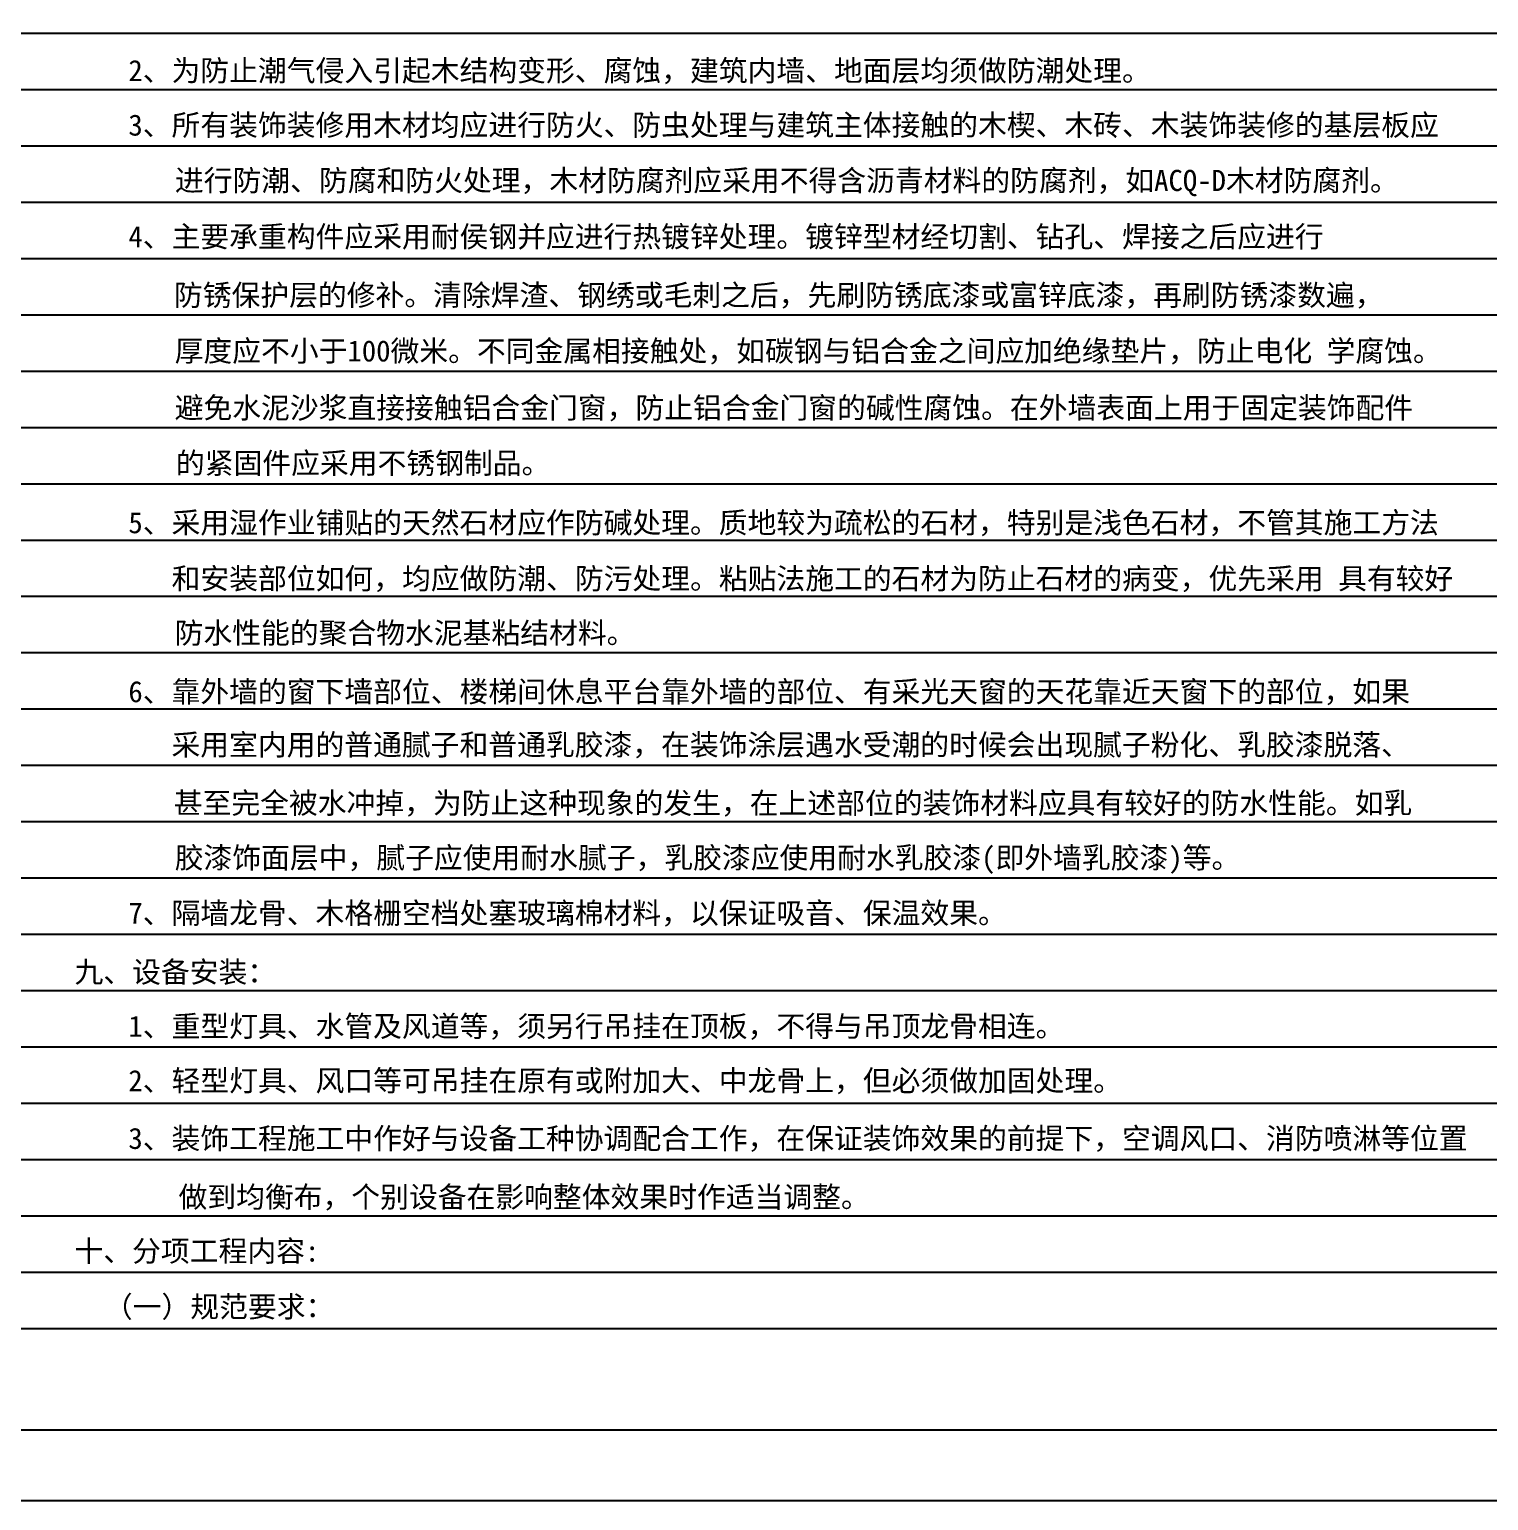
# Paper-space layout '布局' of a CAD drawing. Header units: millimetres. Extents: x -7887 to 894, y 542 to 1297.
# Drawn here: x -5591 to -5383.7, y 542.3 to 751.2 of the extents above; entities that cross this region are included whole.
import ezdxf

# ---------------------------------------------------------------- set-up
doc = ezdxf.new("R2010")
doc.units = ezdxf.units.MM
doc.header["$LTSCALE"] = 10
for name, color, linetype in [('008-顶面文字标注', 3, 'Continuous'), ('NW-01-尺寸标注', 252, 'Continuous'), ('T-TTLB-1', 1, 'Continuous')]:
    doc.layers.add(name, color=color, linetype=linetype)
doc.styles.add('!PYH.V2008_note', font='')
doc.styles.get('!PYH.V2008_note').set_extended_font_data('SimSun')

# ---------------------------------------------------------------- blocks, each defined once
blk = doc.blocks.new('wenzige')
at = {"layer": 'Defpoints', "color": 250}
for points in [[(230483.26, 27776.72), (230940.44, 27776.72)], [(230483.26, 27768.72), (230940.44, 27768.72)], [(230483.26, 27760.72), (230940.44, 27760.72)], [(230483.26, 27752.72), (230940.44, 27752.72)], [(230483.26, 27744.72), (230940.44, 27744.72)], [(230483.26, 27736.72), (230940.44, 27736.72)], [(230483.26, 27728.72), (230940.44, 27728.72)], [(230483.26, 27720.72), (230940.44, 27720.72)], [(230483.26, 27712.72), (230940.44, 27712.72)], [(230483.26, 27704.72), (230940.44, 27704.72)], [(230483.26, 27696.72), (230940.44, 27696.72)], [(230483.26, 27688.72), (230940.44, 27688.72)], [(230483.26, 27680.72), (230940.44, 27680.72)], [(230483.26, 27672.72), (230940.44, 27672.72)], [(230483.26, 27664.72), (230940.44, 27664.72)], [(230483.26, 27656.72), (230940.44, 27656.72)], [(230483.26, 27648.72), (230940.44, 27648.72)], [(230483.26, 27640.72), (230940.44, 27640.72)], [(230483.26, 27632.72), (230940.44, 27632.72)], [(230483.26, 27624.72), (230940.44, 27624.72)], [(230483.26, 27616.72), (230940.44, 27616.72)], [(230483.26, 27608.72), (230940.44, 27608.72)], [(230483.26, 27600.72), (230940.44, 27600.72)], [(230483.26, 27592.72), (230940.44, 27592.72)]]:
    blk.add_lwpolyline(points, dxfattribs=at)
blk = doc.blocks.new('11111')
at = {"layer": 'T-TTLB-1'}
blk.add_lwpolyline([(3212.32, 6139.96), (3711.32, 6139.96), (3711.32, 5739.96), (3212.32, 5739.96)], close=True, dxfattribs=at)

psp = doc.layouts.new('布局')

# ---------------------------------------------------------------- linework, layer by layer
at = {"layer": '008-顶面文字标注', "color": 8}
psp.add_lwpolyline([(-5864.605, 542.276), (-5270.605, 542.276), (-5270.605, 962.276), (-5864.605, 962.276)], close=True, dxfattribs=at)

# ---------------------------------------------------------------- block references
at = {"layer": 'Defpoints'}
psp.add_blockref('wenzige', (-236301.952, -27026.005), dxfattribs=at)
at = {"layer": 'NW-01-尺寸标注', "linetype": 'ByBlock'}
psp.add_blockref('11111', (-9051.926, -5187.687), dxfattribs=at)

# ---------------------------------------------------------------- texts
at = {"color": 77, "style": '!PYH.V2008_note'}
for s, p in [('2、为防止潮气侵入引起木结构变形、腐蚀，建筑内墙、地面层均须做防潮处理。', (-5576.96, 743.888)), ('3、所有装饰装修用木材均应进行防火、防虫处理与建筑主体接触的木楔、木砖、木装饰装修的基层板应', (-5576.96, 736.155)), ('    进行防潮、防腐和防火处理，木材防腐剂应采用不得含沥青材料的防腐剂，如ACQ-D木材防腐剂。  ', (-5578.516, 728.287)), ('4、主要承重构件应采用耐侯钢并应进行热镀锌处理。镀锌型材经切割、钻孔、焊接之后应进行', (-5576.96, 720.308)), ('   防锈保护层的修补。清除焊渣、钢绣或毛刺之后，先刷防锈底漆或富锌底漆，再刷防锈漆数遍，', (-5576.613, 712.001)), ('   厚度应不小于100微米。不同金属相接触处，如碳钢与铝合金之间应加绝缘垫片，防止电化 学腐蚀。', (-5576.511, 704.07)), ('   避免水泥沙浆直接接触铝合金门窗，防止铝合金门窗的碱性腐蚀。在外墙表面上用于固定装饰配件', (-5576.511, 695.996)), ('   的紧固件应采用不锈钢制品。', (-5576.328, 688.132)), ('5、采用湿作业铺贴的天然石材应作防碱处理。质地较为疏松的石材，特别是浅色石材，不管其施工方法', (-5576.96, 679.678)), ('    和安装部位如何，均应做防潮、防污处理。粘贴法施工的石材为防止石材的病变，优先采用 具有较好', (-5578.981, 671.738)), ('防水性能的聚合物水泥基粘结材料。', (-5570.394, 664.012)), ('6、靠外墙的窗下墙部位、楼梯间休息平台靠外墙的部位、有采光天窗的天花靠近天窗下的部位，如果', (-5576.96, 655.674)), ('   采用室内用的普通腻子和普通乳胶漆，在装饰涂层遇水受潮的时候会出现腻子粉化、乳胶漆脱落、', (-5576.96, 648.135)), ('    甚至完全被水冲掉，为防止这种现象的发生，在上述部位的装饰材料应具有较好的防水性能。如乳', (-5578.679, 639.852)), ('    胶漆饰面层中，腻子应使用耐水腻子，乳胶漆应使用耐水乳胶漆(即外墙乳胶漆)等。   ', (-5578.541, 632.09)), ('7、隔墙龙骨、木格栅空档处塞玻璃棉材料，以保证吸音、保温效果。', (-5576.96, 624.223)), ('九、设备安装：', (-5584.613, 615.86)), ('1、重型灯具、水管及风道等，须另行吊挂在顶板，不得与吊顶龙骨相连。', (-5576.96, 608.152)), ('2、轻型灯具、风口等可吊挂在原有或附加大、中龙骨上，但必须做加固处理。', (-5576.96, 600.425)), ('3、装饰工程施工中作好与设备工种协调配合工作，在保证装饰效果的前提下，空调风口、消防喷淋等位置', (-5576.96, 592.223)), ('做到均衡布，个别设备在影响整体效果时作适当调整。', (-5569.838, 583.904)), ('十、分项工程内容:', (-5584.613, 576.224)), ('（一）规范要求：', (-5580.439, 568.312))]:
    psp.add_text(s, height=3, dxfattribs=at).set_placement(p)

doc.saveas('drawing.dxf')
